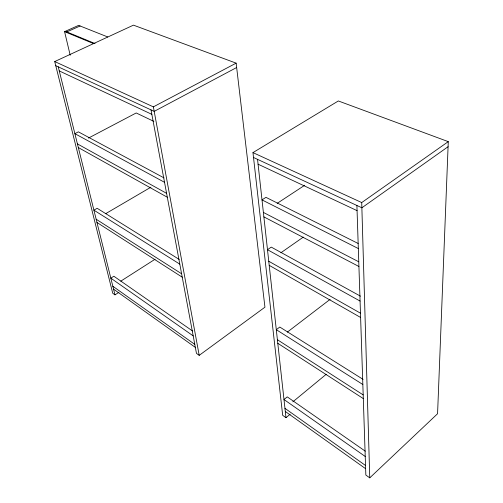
<?xml version="1.0" encoding="UTF-8"?>
<svg xmlns="http://www.w3.org/2000/svg" width="503" height="503" viewBox="0 0 503 503"><rect width="100%" height="100%" fill="white"/><g stroke="black" fill="none" stroke-linecap="round" stroke-linejoin="round"><path stroke-width="0.75" d="M290.193 414.189L285.987 417.691L282.68 415.315L252.965 152.61L338.337 100.958L448.28 141.639L437.572 413.736L369.755 477.85L365.844 475.046L356.904 205.482M292.834 401.84L326.158 374.333M287.332 332.125L330.131 299.348M151.013 109.893L196.459 353.383L199.201 355.357L264.943 307.188L236.14 63.145L133.458 25.15L54.72 61.555L112.729 293.249L114.973 294.859L118.897 292.318M448.079 146.719L361.877 207.789L253.518 157.483M369.755 477.85L361.72 202.564L448.28 141.639M280.913 252.758L303.29 237.127M277.172 203.363L304.743 185.249M120.751 281.183L155.087 259.227M105.624 213.7L150.919 187.185M236.655 67.521L154.201 111.37L55.745 65.667M54.72 61.555L153.371 106.869L236.14 63.145M88.484 138.073L136.2 112.968L153.849 121.38M66.786 31.922L80.096 25.986M70.2 55.242L64.579 31.632L78.6 25.389L107.743 36.964M65.302 31.305L95.067 43.572M64.579 31.632L93.602 43.616M252.965 152.61L361.72 202.564M59.266 70.917L151.843 114.351M258.077 164.192L357.073 210.644M358.161 243.477L265.955 197.339L262.006 199.892L358.331 248.551M263.383 212.423L358.771 261.805M263.874 216.875L358.928 266.502M164.06 177.917L78.374 131.843L74.872 133.66L164.531 182.312M360.481 296.166L271.262 247.105L267.489 249.702L360.079 301.071M77.418 143.896L166.581 193.328M78.323 147.542L167.317 197.245M268.759 261.246L360.475 313.18M269.212 265.345L360.62 317.475M179.2 259.416L97.161 208.286L93.904 210.172L179.797 264.138M363.084 379.381L279.794 327.044L276.298 329.691L362.845 384.506M96.161 219.239L181.596 273.758M96.966 222.471L182.237 277.184M277.404 339.726L363.191 394.905M277.801 343.298L363.311 398.596M192.486 330.943L113.854 276.235L110.817 278.159L193.196 335.891M365.297 451.178L287.238 396.873L283.988 399.527L365.228 456.466M112.829 286.251L194.774 344.373M284.962 408.342L365.53 465.489M113.546 289.137L195.34 347.397M285.308 411.473L365.637 468.695M58.247 66.824L114.973 294.859M153.371 106.869L199.201 355.357M257.542 159.35L285.987 417.691"/></g></svg>
